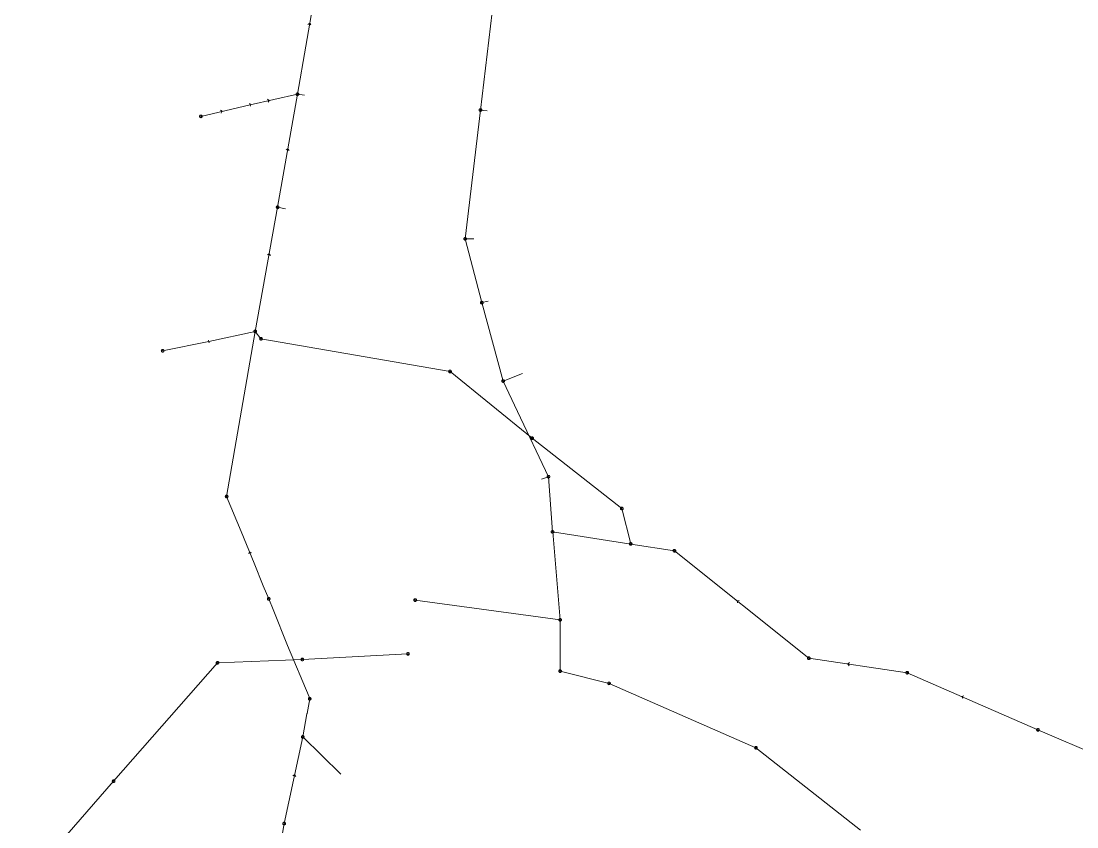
# Model space of a CAD drawing. Header units: metres. Extents: x 25504150 to 25508618, y 6694193 to 6702753.
# Drawn here: x 25505451.7 to 25505818.5, y 6695776.9 to 6696056.6 of the extents above; entities that cross this region are included whole.
import ezdxf

# ---------------------------------------------------------------- set-up
doc = ezdxf.new("R2010")
doc.units = ezdxf.units.M
for name, pattern in [('Sewer_node', [0]), ('Viemariputket', [0]), ('Viemarivarusteet', [0])]:
    doc.linetypes.add(name, pattern=pattern)
for name, color, linetype, lineweight in [('Sewer_node', 7, 'Sewer_node', 0), ('Viemariputket', 7, 'Viemariputket', 0), ('Viemarivarusteet', 7, 'Viemarivarusteet', 0)]:
    doc.layers.add(name, color=color, linetype=linetype, lineweight=lineweight)

msp = doc.modelspace()

# ---------------------------------------------------------------- linework, layer by layer
at = {"layer": 'Sewer_node', "color": 46, "linetype": 'Continuous', "true_color": 0x7f5f00}
for p, q in [((25505531.11, 6696028.11, 33.95), (25505531.35, 6696027.12, 33.95)), ((25505516.8, 6695945.87, 34.37), (25505517, 6695944.87, 34.37))]:
    msp.add_line(p, q, dxfattribs=at)
at = {"layer": 'Sewer_node', "color": 46, "linetype": 'Continuous', "true_color": 0x7f5f00, "flags": 128}
for points in [[(25505552.41, 6696055.28), (25505551.97, 6696055.89), (25505551.36, 6696055.47)], [(25505537.53, 6696028.44), (25505537.92, 6696029.07), (25505537.3, 6696029.47)], [(25505521.15, 6696024.66), (25505521.54, 6696025.3), (25505520.91, 6696025.69)], [(25505544.81, 6696011.71), (25505544.37, 6696012.32), (25505543.76, 6696011.89)], [(25505538.33, 6695975.24), (25505537.9, 6695975.85), (25505537.29, 6695975.43)], [(25505531.75, 6695872.04), (25505531.06, 6695872.32), (25505530.77, 6695871.64)], [(25505701.21, 6695855.42), (25505700.47, 6695855.32), (25505700.56, 6695854.59)], [(25505739.54, 6695833.88), (25505738.95, 6695833.41), (25505739.4, 6695832.82)], [(25505779.27, 6695822.37), (25505778.58, 6695822.08), (25505778.86, 6695821.39)], [(25505547.14, 6695794.32), (25505546.72, 6695794.94), (25505546.1, 6695794.54)]]:
    msp.add_lwpolyline(points, dxfattribs=at)
for points, elevation in [([(25505548.15, 6696031.23), (25505548.14, 6696031.3), (25505548.13, 6696031.37), (25505548.1, 6696031.44), (25505548.06, 6696031.5), (25505548.02, 6696031.56), (25505547.96, 6696031.6), (25505547.9, 6696031.64), (25505547.83, 6696031.67), (25505547.76, 6696031.68), (25505547.69, 6696031.69), (25505547.62, 6696031.68), (25505547.55, 6696031.67), (25505547.48, 6696031.64), (25505547.42, 6696031.6), (25505547.36, 6696031.56), (25505547.32, 6696031.5), (25505547.28, 6696031.44), (25505547.25, 6696031.37), (25505547.24, 6696031.3), (25505547.23, 6696031.23), (25505547.24, 6696031.16), (25505547.25, 6696031.09), (25505547.28, 6696031.02), (25505547.32, 6696030.96), (25505547.36, 6696030.9), (25505547.42, 6696030.86), (25505547.48, 6696030.82), (25505547.55, 6696030.79), (25505547.62, 6696030.78), (25505547.69, 6696030.77), (25505547.76, 6696030.78), (25505547.83, 6696030.79), (25505547.9, 6696030.82), (25505547.96, 6696030.86), (25505548.02, 6696030.9), (25505548.06, 6696030.96), (25505548.1, 6696031.02), (25505548.13, 6696031.09), (25505548.14, 6696031.16)], 36.15), ([(25505514.6, 6696023.55), (25505514.59, 6696023.62), (25505514.58, 6696023.69), (25505514.55, 6696023.76), (25505514.51, 6696023.82), (25505514.47, 6696023.88), (25505514.41, 6696023.92), (25505514.35, 6696023.96), (25505514.28, 6696023.99), (25505514.21, 6696024), (25505514.14, 6696024.01), (25505514.07, 6696024), (25505514, 6696023.99), (25505513.93, 6696023.96), (25505513.87, 6696023.92), (25505513.81, 6696023.88), (25505513.77, 6696023.82), (25505513.73, 6696023.76), (25505513.7, 6696023.69), (25505513.69, 6696023.62), (25505513.68, 6696023.55), (25505513.69, 6696023.48), (25505513.7, 6696023.41), (25505513.73, 6696023.34), (25505513.77, 6696023.28), (25505513.81, 6696023.22), (25505513.87, 6696023.18), (25505513.93, 6696023.14), (25505514, 6696023.11), (25505514.07, 6696023.1), (25505514.14, 6696023.09), (25505514.21, 6696023.1), (25505514.28, 6696023.11), (25505514.35, 6696023.14), (25505514.41, 6696023.18), (25505514.47, 6696023.22), (25505514.51, 6696023.28), (25505514.55, 6696023.34), (25505514.58, 6696023.41), (25505514.59, 6696023.48)], 34.21), ([(25505541.27, 6695992), (25505541.26, 6695992.07), (25505541.25, 6695992.14), (25505541.22, 6695992.21), (25505541.18, 6695992.27), (25505541.14, 6695992.33), (25505541.08, 6695992.37), (25505541.02, 6695992.41), (25505540.95, 6695992.44), (25505540.88, 6695992.45), (25505540.81, 6695992.46), (25505540.74, 6695992.45), (25505540.67, 6695992.44), (25505540.6, 6695992.41), (25505540.54, 6695992.37), (25505540.48, 6695992.33), (25505540.44, 6695992.27), (25505540.4, 6695992.21), (25505540.37, 6695992.14), (25505540.36, 6695992.07), (25505540.35, 6695992), (25505540.36, 6695991.93), (25505540.37, 6695991.86), (25505540.4, 6695991.79), (25505540.44, 6695991.73), (25505540.48, 6695991.67), (25505540.54, 6695991.63), (25505540.6, 6695991.59), (25505540.67, 6695991.56), (25505540.74, 6695991.55), (25505540.81, 6695991.54), (25505540.88, 6695991.55), (25505540.95, 6695991.56), (25505541.02, 6695991.59), (25505541.08, 6695991.63), (25505541.14, 6695991.67), (25505541.18, 6695991.73), (25505541.22, 6695991.79), (25505541.25, 6695991.86), (25505541.26, 6695991.93)], 36.5), ([(25505533.5, 6695948.89), (25505533.49, 6695948.96), (25505533.48, 6695949.03), (25505533.45, 6695949.1), (25505533.41, 6695949.16), (25505533.37, 6695949.22), (25505533.31, 6695949.26), (25505533.25, 6695949.3), (25505533.18, 6695949.33), (25505533.11, 6695949.34), (25505533.04, 6695949.35), (25505532.97, 6695949.34), (25505532.9, 6695949.33), (25505532.83, 6695949.3), (25505532.77, 6695949.26), (25505532.71, 6695949.22), (25505532.67, 6695949.16), (25505532.63, 6695949.1), (25505532.6, 6695949.03), (25505532.59, 6695948.96), (25505532.58, 6695948.89), (25505532.59, 6695948.82), (25505532.6, 6695948.75), (25505532.63, 6695948.68), (25505532.67, 6695948.62), (25505532.71, 6695948.56), (25505532.77, 6695948.52), (25505532.83, 6695948.48), (25505532.9, 6695948.45), (25505532.97, 6695948.44), (25505533.04, 6695948.43), (25505533.11, 6695948.44), (25505533.18, 6695948.45), (25505533.25, 6695948.48), (25505533.31, 6695948.52), (25505533.37, 6695948.56), (25505533.41, 6695948.62), (25505533.45, 6695948.68), (25505533.48, 6695948.75), (25505533.49, 6695948.82)], 36.48), ([(25505535.49, 6695946.32), (25505535.48, 6695946.39), (25505535.47, 6695946.46), (25505535.44, 6695946.53), (25505535.4, 6695946.59), (25505535.36, 6695946.65), (25505535.3, 6695946.69), (25505535.24, 6695946.73), (25505535.17, 6695946.76), (25505535.1, 6695946.77), (25505535.03, 6695946.78), (25505534.96, 6695946.77), (25505534.89, 6695946.76), (25505534.82, 6695946.73), (25505534.76, 6695946.69), (25505534.7, 6695946.65), (25505534.66, 6695946.59), (25505534.62, 6695946.53), (25505534.59, 6695946.46), (25505534.58, 6695946.39), (25505534.57, 6695946.32), (25505534.58, 6695946.25), (25505534.59, 6695946.18), (25505534.62, 6695946.11), (25505534.66, 6695946.05), (25505534.7, 6695945.99), (25505534.76, 6695945.95), (25505534.82, 6695945.91), (25505534.89, 6695945.88), (25505534.96, 6695945.87), (25505535.03, 6695945.86), (25505535.1, 6695945.87), (25505535.17, 6695945.88), (25505535.24, 6695945.91), (25505535.3, 6695945.95), (25505535.36, 6695945.99), (25505535.4, 6695946.05), (25505535.44, 6695946.11), (25505535.47, 6695946.18), (25505535.48, 6695946.25)], 36.32), ([(25505501.34, 6695942.17), (25505501.33, 6695942.24), (25505501.32, 6695942.32), (25505501.29, 6695942.38), (25505501.25, 6695942.45), (25505501.2, 6695942.5), (25505501.15, 6695942.55), (25505501.08, 6695942.59), (25505501.02, 6695942.62), (25505500.94, 6695942.63), (25505500.87, 6695942.64), (25505500.8, 6695942.63), (25505500.72, 6695942.62), (25505500.66, 6695942.59), (25505500.59, 6695942.55), (25505500.54, 6695942.5), (25505500.49, 6695942.45), (25505500.45, 6695942.38), (25505500.42, 6695942.32), (25505500.41, 6695942.24), (25505500.4, 6695942.17), (25505500.41, 6695942.1), (25505500.42, 6695942.02), (25505500.45, 6695941.96), (25505500.49, 6695941.89), (25505500.54, 6695941.84), (25505500.59, 6695941.79), (25505500.66, 6695941.75), (25505500.72, 6695941.72), (25505500.8, 6695941.71), (25505500.87, 6695941.7), (25505500.94, 6695941.71), (25505501.02, 6695941.72), (25505501.08, 6695941.75), (25505501.15, 6695941.79), (25505501.2, 6695941.84), (25505501.25, 6695941.89), (25505501.29, 6695941.96), (25505501.32, 6695942.02), (25505501.33, 6695942.1)], 36.75), ([(25505601.19, 6695934.96), (25505601.18, 6695935.03), (25505601.17, 6695935.11), (25505601.14, 6695935.17), (25505601.1, 6695935.24), (25505601.05, 6695935.29), (25505601, 6695935.34), (25505600.93, 6695935.38), (25505600.87, 6695935.41), (25505600.79, 6695935.42), (25505600.72, 6695935.43), (25505600.65, 6695935.42), (25505600.57, 6695935.41), (25505600.51, 6695935.38), (25505600.44, 6695935.34), (25505600.39, 6695935.29), (25505600.34, 6695935.24), (25505600.3, 6695935.17), (25505600.27, 6695935.11), (25505600.26, 6695935.03), (25505600.25, 6695934.96), (25505600.26, 6695934.89), (25505600.27, 6695934.81), (25505600.3, 6695934.75), (25505600.34, 6695934.68), (25505600.39, 6695934.63), (25505600.44, 6695934.58), (25505600.51, 6695934.54), (25505600.57, 6695934.51), (25505600.65, 6695934.5), (25505600.72, 6695934.49), (25505600.79, 6695934.5), (25505600.87, 6695934.51), (25505600.93, 6695934.54), (25505601, 6695934.58), (25505601.05, 6695934.63), (25505601.1, 6695934.68), (25505601.14, 6695934.75), (25505601.17, 6695934.81), (25505601.18, 6695934.89)], 36.12), ([(25505629.73, 6695911.82), (25505629.72, 6695911.89), (25505629.71, 6695911.96), (25505629.68, 6695912.03), (25505629.64, 6695912.09), (25505629.6, 6695912.15), (25505629.54, 6695912.19), (25505629.48, 6695912.23), (25505629.41, 6695912.26), (25505629.34, 6695912.27), (25505629.27, 6695912.28), (25505629.2, 6695912.27), (25505629.13, 6695912.26), (25505629.06, 6695912.23), (25505629, 6695912.19), (25505628.94, 6695912.15), (25505628.9, 6695912.09), (25505628.86, 6695912.03), (25505628.83, 6695911.96), (25505628.82, 6695911.89), (25505628.81, 6695911.82), (25505628.82, 6695911.75), (25505628.83, 6695911.68), (25505628.86, 6695911.61), (25505628.9, 6695911.55), (25505628.94, 6695911.49), (25505629, 6695911.45), (25505629.06, 6695911.41), (25505629.13, 6695911.38), (25505629.2, 6695911.37), (25505629.27, 6695911.36), (25505629.34, 6695911.37), (25505629.41, 6695911.38), (25505629.48, 6695911.41), (25505629.54, 6695911.45), (25505629.6, 6695911.49), (25505629.64, 6695911.55), (25505629.68, 6695911.61), (25505629.71, 6695911.68), (25505629.72, 6695911.75)], 36.54), ([(25505523.58, 6695891.56), (25505523.57, 6695891.63), (25505523.56, 6695891.71), (25505523.53, 6695891.77), (25505523.49, 6695891.84), (25505523.44, 6695891.89), (25505523.39, 6695891.94), (25505523.32, 6695891.98), (25505523.26, 6695892.01), (25505523.18, 6695892.02), (25505523.11, 6695892.03), (25505523.04, 6695892.02), (25505522.96, 6695892.01), (25505522.9, 6695891.98), (25505522.83, 6695891.94), (25505522.78, 6695891.89), (25505522.73, 6695891.84), (25505522.69, 6695891.77), (25505522.66, 6695891.71), (25505522.65, 6695891.63), (25505522.64, 6695891.56), (25505522.65, 6695891.49), (25505522.66, 6695891.41), (25505522.69, 6695891.35), (25505522.73, 6695891.28), (25505522.78, 6695891.23), (25505522.83, 6695891.18), (25505522.9, 6695891.14), (25505522.96, 6695891.11), (25505523.04, 6695891.1), (25505523.11, 6695891.09), (25505523.18, 6695891.1), (25505523.26, 6695891.11), (25505523.32, 6695891.14), (25505523.39, 6695891.18), (25505523.44, 6695891.23), (25505523.49, 6695891.28), (25505523.53, 6695891.35), (25505523.56, 6695891.41), (25505523.57, 6695891.49)], 36.97), ([(25505660.87, 6695887.37), (25505660.86, 6695887.44), (25505660.85, 6695887.51), (25505660.82, 6695887.58), (25505660.78, 6695887.64), (25505660.74, 6695887.7), (25505660.68, 6695887.74), (25505660.62, 6695887.78), (25505660.55, 6695887.81), (25505660.48, 6695887.82), (25505660.41, 6695887.83), (25505660.34, 6695887.82), (25505660.27, 6695887.81), (25505660.2, 6695887.78), (25505660.14, 6695887.74), (25505660.08, 6695887.7), (25505660.04, 6695887.64), (25505660, 6695887.58), (25505659.97, 6695887.51), (25505659.96, 6695887.44), (25505659.95, 6695887.37), (25505659.96, 6695887.3), (25505659.97, 6695887.23), (25505660, 6695887.16), (25505660.04, 6695887.1), (25505660.08, 6695887.04), (25505660.14, 6695887), (25505660.2, 6695886.96), (25505660.27, 6695886.93), (25505660.34, 6695886.92), (25505660.41, 6695886.91), (25505660.48, 6695886.92), (25505660.55, 6695886.93), (25505660.62, 6695886.96), (25505660.68, 6695887), (25505660.74, 6695887.04), (25505660.78, 6695887.1), (25505660.82, 6695887.16), (25505660.85, 6695887.23), (25505660.86, 6695887.3)], 37.82), ([(25505663.96, 6695875.1), (25505663.95, 6695875.17), (25505663.94, 6695875.24), (25505663.91, 6695875.31), (25505663.87, 6695875.37), (25505663.83, 6695875.43), (25505663.77, 6695875.47), (25505663.71, 6695875.51), (25505663.64, 6695875.54), (25505663.57, 6695875.55), (25505663.5, 6695875.56), (25505663.43, 6695875.55), (25505663.36, 6695875.54), (25505663.29, 6695875.51), (25505663.23, 6695875.47), (25505663.17, 6695875.43), (25505663.13, 6695875.37), (25505663.09, 6695875.31), (25505663.06, 6695875.24), (25505663.05, 6695875.17), (25505663.04, 6695875.1), (25505663.05, 6695875.03), (25505663.06, 6695874.96), (25505663.09, 6695874.89), (25505663.13, 6695874.83), (25505663.17, 6695874.77), (25505663.23, 6695874.73), (25505663.29, 6695874.69), (25505663.36, 6695874.66), (25505663.43, 6695874.65), (25505663.5, 6695874.64), (25505663.57, 6695874.65), (25505663.64, 6695874.66), (25505663.71, 6695874.69), (25505663.77, 6695874.73), (25505663.83, 6695874.77), (25505663.87, 6695874.83), (25505663.91, 6695874.89), (25505663.94, 6695874.96), (25505663.95, 6695875.03)], 100), ([(25505679.15, 6695872.72), (25505679.14, 6695872.79), (25505679.13, 6695872.86), (25505679.1, 6695872.93), (25505679.06, 6695872.99), (25505679.02, 6695873.05), (25505678.96, 6695873.09), (25505678.9, 6695873.13), (25505678.83, 6695873.16), (25505678.76, 6695873.17), (25505678.69, 6695873.18), (25505678.62, 6695873.17), (25505678.55, 6695873.16), (25505678.48, 6695873.13), (25505678.42, 6695873.09), (25505678.36, 6695873.05), (25505678.32, 6695872.99), (25505678.28, 6695872.93), (25505678.25, 6695872.86), (25505678.24, 6695872.79), (25505678.23, 6695872.72), (25505678.24, 6695872.65), (25505678.25, 6695872.58), (25505678.28, 6695872.51), (25505678.32, 6695872.45), (25505678.36, 6695872.39), (25505678.42, 6695872.35), (25505678.48, 6695872.31), (25505678.55, 6695872.28), (25505678.62, 6695872.27), (25505678.69, 6695872.26), (25505678.76, 6695872.27), (25505678.83, 6695872.28), (25505678.9, 6695872.31), (25505678.96, 6695872.35), (25505679.02, 6695872.39), (25505679.06, 6695872.45), (25505679.1, 6695872.51), (25505679.13, 6695872.58), (25505679.14, 6695872.65)], 42.34), ([(25505538.18, 6695856.03), (25505538.17, 6695856.1), (25505538.16, 6695856.17), (25505538.13, 6695856.24), (25505538.09, 6695856.3), (25505538.05, 6695856.36), (25505537.99, 6695856.4), (25505537.93, 6695856.44), (25505537.86, 6695856.47), (25505537.79, 6695856.48), (25505537.72, 6695856.49), (25505537.65, 6695856.48), (25505537.58, 6695856.47), (25505537.51, 6695856.44), (25505537.45, 6695856.4), (25505537.39, 6695856.36), (25505537.35, 6695856.3), (25505537.31, 6695856.24), (25505537.28, 6695856.17), (25505537.27, 6695856.1), (25505537.26, 6695856.03), (25505537.27, 6695855.96), (25505537.28, 6695855.89), (25505537.31, 6695855.82), (25505537.35, 6695855.76), (25505537.39, 6695855.7), (25505537.45, 6695855.66), (25505537.51, 6695855.62), (25505537.58, 6695855.59), (25505537.65, 6695855.58), (25505537.72, 6695855.57), (25505537.79, 6695855.58), (25505537.86, 6695855.59), (25505537.93, 6695855.62), (25505537.99, 6695855.66), (25505538.05, 6695855.7), (25505538.09, 6695855.76), (25505538.13, 6695855.82), (25505538.16, 6695855.89), (25505538.17, 6695855.96)], 37.9), ([(25505725.85, 6695835.4), (25505725.84, 6695835.47), (25505725.83, 6695835.54), (25505725.8, 6695835.61), (25505725.76, 6695835.67), (25505725.72, 6695835.73), (25505725.66, 6695835.77), (25505725.6, 6695835.81), (25505725.53, 6695835.84), (25505725.46, 6695835.85), (25505725.39, 6695835.86), (25505725.32, 6695835.85), (25505725.25, 6695835.84), (25505725.18, 6695835.81), (25505725.12, 6695835.77), (25505725.06, 6695835.73), (25505725.02, 6695835.67), (25505724.98, 6695835.61), (25505724.95, 6695835.54), (25505724.94, 6695835.47), (25505724.93, 6695835.4), (25505724.94, 6695835.33), (25505724.95, 6695835.26), (25505724.98, 6695835.19), (25505725.02, 6695835.13), (25505725.06, 6695835.07), (25505725.12, 6695835.03), (25505725.18, 6695834.99), (25505725.25, 6695834.96), (25505725.32, 6695834.95), (25505725.39, 6695834.94), (25505725.46, 6695834.95), (25505725.53, 6695834.96), (25505725.6, 6695834.99), (25505725.66, 6695835.03), (25505725.72, 6695835.07), (25505725.76, 6695835.13), (25505725.8, 6695835.19), (25505725.83, 6695835.26), (25505725.84, 6695835.33)], 43.72), ([(25505760.03, 6695830.38), (25505760.02, 6695830.45), (25505760.01, 6695830.52), (25505759.98, 6695830.59), (25505759.94, 6695830.65), (25505759.9, 6695830.71), (25505759.84, 6695830.75), (25505759.78, 6695830.79), (25505759.71, 6695830.82), (25505759.64, 6695830.83), (25505759.57, 6695830.84), (25505759.5, 6695830.83), (25505759.43, 6695830.82), (25505759.36, 6695830.79), (25505759.3, 6695830.75), (25505759.24, 6695830.71), (25505759.2, 6695830.65), (25505759.16, 6695830.59), (25505759.13, 6695830.52), (25505759.12, 6695830.45), (25505759.11, 6695830.38), (25505759.12, 6695830.31), (25505759.13, 6695830.24), (25505759.16, 6695830.17), (25505759.2, 6695830.11), (25505759.24, 6695830.05), (25505759.3, 6695830.01), (25505759.36, 6695829.97), (25505759.43, 6695829.94), (25505759.5, 6695829.93), (25505759.57, 6695829.92), (25505759.64, 6695829.93), (25505759.71, 6695829.94), (25505759.78, 6695829.97), (25505759.84, 6695830.01), (25505759.9, 6695830.05), (25505759.94, 6695830.11), (25505759.98, 6695830.17), (25505760.01, 6695830.24), (25505760.02, 6695830.31)], 43.27), ([(25505552.43, 6695821.34), (25505552.42, 6695821.41), (25505552.41, 6695821.48), (25505552.38, 6695821.55), (25505552.34, 6695821.61), (25505552.3, 6695821.67), (25505552.24, 6695821.71), (25505552.18, 6695821.75), (25505552.11, 6695821.78), (25505552.04, 6695821.79), (25505551.97, 6695821.8), (25505551.9, 6695821.79), (25505551.83, 6695821.78), (25505551.76, 6695821.75), (25505551.7, 6695821.71), (25505551.64, 6695821.67), (25505551.6, 6695821.61), (25505551.56, 6695821.55), (25505551.53, 6695821.48), (25505551.52, 6695821.41), (25505551.51, 6695821.34), (25505551.52, 6695821.27), (25505551.53, 6695821.2), (25505551.56, 6695821.13), (25505551.6, 6695821.07), (25505551.64, 6695821.01), (25505551.7, 6695820.97), (25505551.76, 6695820.93), (25505551.83, 6695820.9), (25505551.9, 6695820.89), (25505551.97, 6695820.88), (25505552.04, 6695820.89), (25505552.11, 6695820.9), (25505552.18, 6695820.93), (25505552.24, 6695820.97), (25505552.3, 6695821.01), (25505552.34, 6695821.07), (25505552.38, 6695821.13), (25505552.41, 6695821.2), (25505552.42, 6695821.27)], 38.56), ([(25505805.46, 6695810.54), (25505805.45, 6695810.61), (25505805.44, 6695810.68), (25505805.41, 6695810.75), (25505805.37, 6695810.81), (25505805.33, 6695810.87), (25505805.27, 6695810.91), (25505805.21, 6695810.95), (25505805.14, 6695810.98), (25505805.07, 6695810.99), (25505805, 6695811), (25505804.93, 6695810.99), (25505804.86, 6695810.98), (25505804.79, 6695810.95), (25505804.73, 6695810.91), (25505804.67, 6695810.87), (25505804.63, 6695810.81), (25505804.59, 6695810.75), (25505804.56, 6695810.68), (25505804.55, 6695810.61), (25505804.54, 6695810.54), (25505804.55, 6695810.47), (25505804.56, 6695810.4), (25505804.59, 6695810.33), (25505804.63, 6695810.27), (25505804.67, 6695810.21), (25505804.73, 6695810.17), (25505804.79, 6695810.13), (25505804.86, 6695810.1), (25505804.93, 6695810.09), (25505805, 6695810.08), (25505805.07, 6695810.09), (25505805.14, 6695810.1), (25505805.21, 6695810.13), (25505805.27, 6695810.17), (25505805.33, 6695810.21), (25505805.37, 6695810.27), (25505805.41, 6695810.33), (25505805.44, 6695810.4), (25505805.45, 6695810.47)], 43.06), ([(25505550, 6695808.09), (25505549.99, 6695808.16), (25505549.98, 6695808.23), (25505549.95, 6695808.3), (25505549.91, 6695808.36), (25505549.87, 6695808.42), (25505549.81, 6695808.46), (25505549.75, 6695808.5), (25505549.68, 6695808.53), (25505549.61, 6695808.54), (25505549.54, 6695808.55), (25505549.47, 6695808.54), (25505549.4, 6695808.53), (25505549.33, 6695808.5), (25505549.27, 6695808.46), (25505549.21, 6695808.42), (25505549.17, 6695808.36), (25505549.13, 6695808.3), (25505549.1, 6695808.23), (25505549.09, 6695808.16), (25505549.08, 6695808.09), (25505549.09, 6695808.02), (25505549.1, 6695807.95), (25505549.13, 6695807.88), (25505549.17, 6695807.82), (25505549.21, 6695807.76), (25505549.27, 6695807.72), (25505549.33, 6695807.68), (25505549.4, 6695807.65), (25505549.47, 6695807.64), (25505549.54, 6695807.63), (25505549.61, 6695807.64), (25505549.68, 6695807.65), (25505549.75, 6695807.68), (25505549.81, 6695807.72), (25505549.87, 6695807.76), (25505549.91, 6695807.82), (25505549.95, 6695807.88), (25505549.98, 6695807.95), (25505549.99, 6695808.02)], 100), ([(25505543.55, 6695777.99), (25505543.54, 6695778.06), (25505543.53, 6695778.13), (25505543.5, 6695778.2), (25505543.46, 6695778.26), (25505543.42, 6695778.32), (25505543.36, 6695778.36), (25505543.3, 6695778.4), (25505543.23, 6695778.43), (25505543.16, 6695778.44), (25505543.09, 6695778.45), (25505543.02, 6695778.44), (25505542.95, 6695778.43), (25505542.88, 6695778.4), (25505542.82, 6695778.36), (25505542.76, 6695778.32), (25505542.72, 6695778.26), (25505542.68, 6695778.2), (25505542.65, 6695778.13), (25505542.64, 6695778.06), (25505542.63, 6695777.99), (25505542.64, 6695777.92), (25505542.65, 6695777.85), (25505542.68, 6695777.78), (25505542.72, 6695777.72), (25505542.76, 6695777.66), (25505542.82, 6695777.62), (25505542.88, 6695777.58), (25505542.95, 6695777.55), (25505543.02, 6695777.54), (25505543.09, 6695777.53), (25505543.16, 6695777.54), (25505543.23, 6695777.55), (25505543.3, 6695777.58), (25505543.36, 6695777.62), (25505543.42, 6695777.66), (25505543.46, 6695777.72), (25505543.5, 6695777.78), (25505543.53, 6695777.85), (25505543.54, 6695777.92)], 40.17)]:
    msp.add_lwpolyline(points, close=True, dxfattribs=dict(at, elevation=elevation))
at = {"layer": 'Sewer_node', "color": 252, "linetype": 'Continuous', "lineweight": 9, "true_color": 0x848484, "flags": 128}
for points, elevation in [([(25505611.77, 6696025.75), (25505611.76, 6696025.82), (25505611.75, 6696025.89), (25505611.72, 6696025.96), (25505611.68, 6696026.02), (25505611.64, 6696026.08), (25505611.58, 6696026.12), (25505611.52, 6696026.16), (25505611.45, 6696026.19), (25505611.38, 6696026.2), (25505611.31, 6696026.21), (25505611.24, 6696026.2), (25505611.17, 6696026.19), (25505611.1, 6696026.16), (25505611.04, 6696026.12), (25505610.98, 6696026.08), (25505610.94, 6696026.02), (25505610.9, 6696025.96), (25505610.87, 6696025.89), (25505610.86, 6696025.82), (25505610.85, 6696025.75), (25505610.86, 6696025.68), (25505610.87, 6696025.61), (25505610.9, 6696025.54), (25505610.94, 6696025.48), (25505610.98, 6696025.42), (25505611.04, 6696025.38), (25505611.1, 6696025.34), (25505611.17, 6696025.31), (25505611.24, 6696025.3), (25505611.31, 6696025.29), (25505611.38, 6696025.3), (25505611.45, 6696025.31), (25505611.52, 6696025.34), (25505611.58, 6696025.38), (25505611.64, 6696025.42), (25505611.68, 6696025.48), (25505611.72, 6696025.54), (25505611.75, 6696025.61), (25505611.76, 6696025.68)], 35.04), ([(25505606.42, 6695981.02), (25505606.41, 6695981.09), (25505606.4, 6695981.16), (25505606.37, 6695981.23), (25505606.33, 6695981.29), (25505606.29, 6695981.35), (25505606.23, 6695981.39), (25505606.17, 6695981.43), (25505606.1, 6695981.46), (25505606.03, 6695981.47), (25505605.96, 6695981.48), (25505605.89, 6695981.47), (25505605.82, 6695981.46), (25505605.75, 6695981.43), (25505605.69, 6695981.39), (25505605.63, 6695981.35), (25505605.59, 6695981.29), (25505605.55, 6695981.23), (25505605.52, 6695981.16), (25505605.51, 6695981.09), (25505605.5, 6695981.02), (25505605.51, 6695980.95), (25505605.52, 6695980.88), (25505605.55, 6695980.81), (25505605.59, 6695980.75), (25505605.63, 6695980.69), (25505605.69, 6695980.65), (25505605.75, 6695980.61), (25505605.82, 6695980.58), (25505605.89, 6695980.57), (25505605.96, 6695980.56), (25505606.03, 6695980.57), (25505606.1, 6695980.58), (25505606.17, 6695980.61), (25505606.23, 6695980.65), (25505606.29, 6695980.69), (25505606.33, 6695980.75), (25505606.37, 6695980.81), (25505606.4, 6695980.88), (25505606.41, 6695980.95)], 35.15), ([(25505612.23, 6695958.86), (25505612.22, 6695958.93), (25505612.21, 6695959.01), (25505612.18, 6695959.07), (25505612.14, 6695959.14), (25505612.09, 6695959.19), (25505612.04, 6695959.24), (25505611.97, 6695959.28), (25505611.91, 6695959.31), (25505611.83, 6695959.32), (25505611.76, 6695959.33), (25505611.69, 6695959.32), (25505611.61, 6695959.31), (25505611.55, 6695959.28), (25505611.48, 6695959.24), (25505611.43, 6695959.19), (25505611.38, 6695959.14), (25505611.34, 6695959.07), (25505611.31, 6695959.01), (25505611.3, 6695958.93), (25505611.29, 6695958.86), (25505611.3, 6695958.79), (25505611.31, 6695958.71), (25505611.34, 6695958.65), (25505611.38, 6695958.58), (25505611.43, 6695958.53), (25505611.48, 6695958.48), (25505611.55, 6695958.44), (25505611.61, 6695958.41), (25505611.69, 6695958.4), (25505611.76, 6695958.39), (25505611.83, 6695958.4), (25505611.91, 6695958.41), (25505611.97, 6695958.44), (25505612.04, 6695958.48), (25505612.09, 6695958.53), (25505612.14, 6695958.58), (25505612.18, 6695958.65), (25505612.21, 6695958.71), (25505612.22, 6695958.79)], 35.63), ([(25505619.62, 6695931.64), (25505619.61, 6695931.71), (25505619.6, 6695931.78), (25505619.57, 6695931.85), (25505619.53, 6695931.91), (25505619.49, 6695931.97), (25505619.43, 6695932.01), (25505619.37, 6695932.05), (25505619.3, 6695932.08), (25505619.23, 6695932.09), (25505619.16, 6695932.1), (25505619.09, 6695932.09), (25505619.02, 6695932.08), (25505618.95, 6695932.05), (25505618.89, 6695932.01), (25505618.83, 6695931.97), (25505618.79, 6695931.91), (25505618.75, 6695931.85), (25505618.72, 6695931.78), (25505618.71, 6695931.71), (25505618.7, 6695931.64), (25505618.71, 6695931.57), (25505618.72, 6695931.5), (25505618.75, 6695931.43), (25505618.79, 6695931.37), (25505618.83, 6695931.31), (25505618.89, 6695931.27), (25505618.95, 6695931.23), (25505619.02, 6695931.2), (25505619.09, 6695931.19), (25505619.16, 6695931.18), (25505619.23, 6695931.19), (25505619.3, 6695931.2), (25505619.37, 6695931.23), (25505619.43, 6695931.27), (25505619.49, 6695931.31), (25505619.53, 6695931.37), (25505619.57, 6695931.43), (25505619.6, 6695931.5), (25505619.61, 6695931.57)], 35.86), ([(25505635.36, 6695898.44), (25505635.35, 6695898.51), (25505635.34, 6695898.58), (25505635.31, 6695898.65), (25505635.27, 6695898.71), (25505635.23, 6695898.77), (25505635.17, 6695898.81), (25505635.11, 6695898.85), (25505635.04, 6695898.88), (25505634.97, 6695898.89), (25505634.9, 6695898.9), (25505634.83, 6695898.89), (25505634.76, 6695898.88), (25505634.69, 6695898.85), (25505634.63, 6695898.81), (25505634.57, 6695898.77), (25505634.53, 6695898.71), (25505634.49, 6695898.65), (25505634.46, 6695898.58), (25505634.45, 6695898.51), (25505634.44, 6695898.44), (25505634.45, 6695898.37), (25505634.46, 6695898.3), (25505634.49, 6695898.23), (25505634.53, 6695898.17), (25505634.57, 6695898.11), (25505634.63, 6695898.07), (25505634.69, 6695898.03), (25505634.76, 6695898), (25505634.83, 6695897.99), (25505634.9, 6695897.98), (25505634.97, 6695897.99), (25505635.04, 6695898), (25505635.11, 6695898.03), (25505635.17, 6695898.07), (25505635.23, 6695898.11), (25505635.27, 6695898.17), (25505635.31, 6695898.23), (25505635.34, 6695898.3), (25505635.35, 6695898.37)], 36.32), ([(25505636.8, 6695879.26), (25505636.79, 6695879.33), (25505636.78, 6695879.4), (25505636.75, 6695879.47), (25505636.71, 6695879.53), (25505636.67, 6695879.59), (25505636.61, 6695879.63), (25505636.55, 6695879.67), (25505636.48, 6695879.7), (25505636.41, 6695879.71), (25505636.34, 6695879.72), (25505636.27, 6695879.71), (25505636.2, 6695879.7), (25505636.13, 6695879.67), (25505636.07, 6695879.63), (25505636.01, 6695879.59), (25505635.97, 6695879.53), (25505635.93, 6695879.47), (25505635.9, 6695879.4), (25505635.89, 6695879.33), (25505635.88, 6695879.26), (25505635.89, 6695879.19), (25505635.9, 6695879.12), (25505635.93, 6695879.05), (25505635.97, 6695878.99), (25505636.01, 6695878.93), (25505636.07, 6695878.89), (25505636.13, 6695878.85), (25505636.2, 6695878.82), (25505636.27, 6695878.81), (25505636.34, 6695878.8), (25505636.41, 6695878.81), (25505636.48, 6695878.82), (25505636.55, 6695878.85), (25505636.61, 6695878.89), (25505636.67, 6695878.93), (25505636.71, 6695878.99), (25505636.75, 6695879.05), (25505636.78, 6695879.12), (25505636.79, 6695879.19)], 37.13), ([(25505639.43, 6695848.72), (25505639.42, 6695848.79), (25505639.41, 6695848.86), (25505639.38, 6695848.93), (25505639.34, 6695848.99), (25505639.3, 6695849.05), (25505639.24, 6695849.09), (25505639.18, 6695849.13), (25505639.11, 6695849.16), (25505639.04, 6695849.17), (25505638.97, 6695849.18), (25505638.9, 6695849.17), (25505638.83, 6695849.16), (25505638.76, 6695849.13), (25505638.7, 6695849.09), (25505638.64, 6695849.05), (25505638.6, 6695848.99), (25505638.56, 6695848.93), (25505638.53, 6695848.86), (25505638.52, 6695848.79), (25505638.51, 6695848.72), (25505638.52, 6695848.65), (25505638.53, 6695848.58), (25505638.56, 6695848.51), (25505638.6, 6695848.45), (25505638.64, 6695848.39), (25505638.7, 6695848.35), (25505638.76, 6695848.31), (25505638.83, 6695848.28), (25505638.9, 6695848.27), (25505638.97, 6695848.26), (25505639.04, 6695848.27), (25505639.11, 6695848.28), (25505639.18, 6695848.31), (25505639.24, 6695848.35), (25505639.3, 6695848.39), (25505639.34, 6695848.45), (25505639.38, 6695848.51), (25505639.41, 6695848.58), (25505639.42, 6695848.65)], 40.63), ([(25505639.42, 6695830.93), (25505639.41, 6695831), (25505639.4, 6695831.07), (25505639.37, 6695831.14), (25505639.33, 6695831.2), (25505639.29, 6695831.26), (25505639.23, 6695831.3), (25505639.17, 6695831.34), (25505639.1, 6695831.37), (25505639.03, 6695831.38), (25505638.96, 6695831.39), (25505638.89, 6695831.38), (25505638.82, 6695831.37), (25505638.75, 6695831.34), (25505638.69, 6695831.3), (25505638.63, 6695831.26), (25505638.59, 6695831.2), (25505638.55, 6695831.14), (25505638.52, 6695831.07), (25505638.51, 6695831), (25505638.5, 6695830.93), (25505638.51, 6695830.86), (25505638.52, 6695830.79), (25505638.55, 6695830.72), (25505638.59, 6695830.66), (25505638.63, 6695830.6), (25505638.69, 6695830.56), (25505638.75, 6695830.52), (25505638.82, 6695830.49), (25505638.89, 6695830.48), (25505638.96, 6695830.47), (25505639.03, 6695830.48), (25505639.1, 6695830.49), (25505639.17, 6695830.52), (25505639.23, 6695830.56), (25505639.29, 6695830.6), (25505639.33, 6695830.66), (25505639.37, 6695830.72), (25505639.4, 6695830.79), (25505639.41, 6695830.86)], 38.38), ([(25505656.43, 6695826.68), (25505656.42, 6695826.75), (25505656.41, 6695826.82), (25505656.38, 6695826.89), (25505656.34, 6695826.95), (25505656.3, 6695827.01), (25505656.24, 6695827.05), (25505656.18, 6695827.09), (25505656.11, 6695827.12), (25505656.04, 6695827.13), (25505655.97, 6695827.14), (25505655.9, 6695827.13), (25505655.83, 6695827.12), (25505655.76, 6695827.09), (25505655.7, 6695827.05), (25505655.64, 6695827.01), (25505655.6, 6695826.95), (25505655.56, 6695826.89), (25505655.53, 6695826.82), (25505655.52, 6695826.75), (25505655.51, 6695826.68), (25505655.52, 6695826.61), (25505655.53, 6695826.54), (25505655.56, 6695826.47), (25505655.6, 6695826.41), (25505655.64, 6695826.35), (25505655.7, 6695826.31), (25505655.76, 6695826.27), (25505655.83, 6695826.24), (25505655.9, 6695826.23), (25505655.97, 6695826.22), (25505656.04, 6695826.23), (25505656.11, 6695826.24), (25505656.18, 6695826.27), (25505656.24, 6695826.31), (25505656.3, 6695826.35), (25505656.34, 6695826.41), (25505656.38, 6695826.47), (25505656.41, 6695826.54), (25505656.42, 6695826.61)], 40.36), ([(25505707.49, 6695804.33), (25505707.48, 6695804.4), (25505707.47, 6695804.47), (25505707.44, 6695804.54), (25505707.4, 6695804.6), (25505707.36, 6695804.66), (25505707.3, 6695804.7), (25505707.24, 6695804.74), (25505707.17, 6695804.77), (25505707.1, 6695804.78), (25505707.03, 6695804.79), (25505706.96, 6695804.78), (25505706.89, 6695804.77), (25505706.82, 6695804.74), (25505706.76, 6695804.7), (25505706.7, 6695804.66), (25505706.66, 6695804.6), (25505706.62, 6695804.54), (25505706.59, 6695804.47), (25505706.58, 6695804.4), (25505706.57, 6695804.33), (25505706.58, 6695804.26), (25505706.59, 6695804.19), (25505706.62, 6695804.12), (25505706.66, 6695804.06), (25505706.7, 6695804), (25505706.76, 6695803.96), (25505706.82, 6695803.92), (25505706.89, 6695803.89), (25505706.96, 6695803.88), (25505707.03, 6695803.87), (25505707.1, 6695803.88), (25505707.17, 6695803.89), (25505707.24, 6695803.92), (25505707.3, 6695803.96), (25505707.36, 6695804), (25505707.4, 6695804.06), (25505707.44, 6695804.12), (25505707.47, 6695804.19), (25505707.48, 6695804.26)], 43.05)]:
    msp.add_lwpolyline(points, close=True, dxfattribs=dict(at, elevation=elevation))
for points in [[(25505589.07, 6695855.6), (25505589.06, 6695855.67), (25505589.05, 6695855.75), (25505589.02, 6695855.81), (25505588.98, 6695855.88), (25505588.93, 6695855.93), (25505588.88, 6695855.98), (25505588.81, 6695856.02), (25505588.75, 6695856.05), (25505588.67, 6695856.06), (25505588.6, 6695856.07), (25505588.53, 6695856.06), (25505588.45, 6695856.05), (25505588.39, 6695856.02), (25505588.32, 6695855.98), (25505588.27, 6695855.93), (25505588.22, 6695855.88), (25505588.18, 6695855.81), (25505588.15, 6695855.75), (25505588.14, 6695855.67), (25505588.13, 6695855.6), (25505588.14, 6695855.53), (25505588.15, 6695855.45), (25505588.18, 6695855.39), (25505588.22, 6695855.32), (25505588.27, 6695855.27), (25505588.32, 6695855.22), (25505588.39, 6695855.18), (25505588.45, 6695855.15), (25505588.53, 6695855.14), (25505588.6, 6695855.13), (25505588.67, 6695855.14), (25505588.75, 6695855.15), (25505588.81, 6695855.18), (25505588.88, 6695855.22), (25505588.93, 6695855.27), (25505588.98, 6695855.32), (25505589.02, 6695855.39), (25505589.05, 6695855.45), (25505589.06, 6695855.53)], [(25505586.57, 6695836.9), (25505586.56, 6695836.97), (25505586.55, 6695837.04), (25505586.52, 6695837.11), (25505586.48, 6695837.17), (25505586.44, 6695837.23), (25505586.38, 6695837.27), (25505586.32, 6695837.31), (25505586.25, 6695837.34), (25505586.18, 6695837.35), (25505586.11, 6695837.36), (25505586.04, 6695837.35), (25505585.97, 6695837.34), (25505585.9, 6695837.31), (25505585.84, 6695837.27), (25505585.78, 6695837.23), (25505585.74, 6695837.17), (25505585.7, 6695837.11), (25505585.67, 6695837.04), (25505585.66, 6695836.97), (25505585.65, 6695836.9), (25505585.66, 6695836.83), (25505585.67, 6695836.76), (25505585.7, 6695836.69), (25505585.74, 6695836.63), (25505585.78, 6695836.57), (25505585.84, 6695836.53), (25505585.9, 6695836.49), (25505585.97, 6695836.46), (25505586.04, 6695836.45), (25505586.11, 6695836.44), (25505586.18, 6695836.45), (25505586.25, 6695836.46), (25505586.32, 6695836.49), (25505586.38, 6695836.53), (25505586.44, 6695836.57), (25505586.48, 6695836.63), (25505586.52, 6695836.69), (25505586.55, 6695836.76), (25505586.56, 6695836.83)], [(25505520.4, 6695833.83), (25505520.39, 6695833.9), (25505520.38, 6695833.97), (25505520.35, 6695834.04), (25505520.31, 6695834.1), (25505520.27, 6695834.16), (25505520.21, 6695834.2), (25505520.15, 6695834.24), (25505520.08, 6695834.27), (25505520.01, 6695834.28), (25505519.94, 6695834.29), (25505519.87, 6695834.28), (25505519.8, 6695834.27), (25505519.73, 6695834.24), (25505519.67, 6695834.2), (25505519.61, 6695834.16), (25505519.57, 6695834.1), (25505519.53, 6695834.04), (25505519.5, 6695833.97), (25505519.49, 6695833.9), (25505519.48, 6695833.83), (25505519.49, 6695833.76), (25505519.5, 6695833.69), (25505519.53, 6695833.62), (25505519.57, 6695833.56), (25505519.61, 6695833.5), (25505519.67, 6695833.46), (25505519.73, 6695833.42), (25505519.8, 6695833.39), (25505519.87, 6695833.38), (25505519.94, 6695833.37), (25505520.01, 6695833.38), (25505520.08, 6695833.39), (25505520.15, 6695833.42), (25505520.21, 6695833.46), (25505520.27, 6695833.5), (25505520.31, 6695833.56), (25505520.35, 6695833.62), (25505520.38, 6695833.69), (25505520.39, 6695833.76)], [(25505549.87, 6695834.98), (25505549.86, 6695835.05), (25505549.85, 6695835.12), (25505549.82, 6695835.19), (25505549.78, 6695835.25), (25505549.74, 6695835.31), (25505549.68, 6695835.35), (25505549.62, 6695835.39), (25505549.55, 6695835.42), (25505549.48, 6695835.43), (25505549.41, 6695835.44), (25505549.34, 6695835.43), (25505549.27, 6695835.42), (25505549.2, 6695835.39), (25505549.14, 6695835.35), (25505549.08, 6695835.31), (25505549.04, 6695835.25), (25505549, 6695835.19), (25505548.97, 6695835.12), (25505548.96, 6695835.05), (25505548.95, 6695834.98), (25505548.96, 6695834.91), (25505548.97, 6695834.84), (25505549, 6695834.77), (25505549.04, 6695834.71), (25505549.08, 6695834.65), (25505549.14, 6695834.61), (25505549.2, 6695834.57), (25505549.27, 6695834.54), (25505549.34, 6695834.53), (25505549.41, 6695834.52), (25505549.48, 6695834.53), (25505549.55, 6695834.54), (25505549.62, 6695834.57), (25505549.68, 6695834.61), (25505549.74, 6695834.65), (25505549.78, 6695834.71), (25505549.82, 6695834.77), (25505549.85, 6695834.84), (25505549.86, 6695834.91)], [(25505484.29, 6695792.73), (25505484.28, 6695792.8), (25505484.27, 6695792.87), (25505484.24, 6695792.94), (25505484.2, 6695793), (25505484.16, 6695793.06), (25505484.1, 6695793.1), (25505484.04, 6695793.14), (25505483.97, 6695793.17), (25505483.9, 6695793.18), (25505483.83, 6695793.19), (25505483.76, 6695793.18), (25505483.69, 6695793.17), (25505483.62, 6695793.14), (25505483.56, 6695793.1), (25505483.5, 6695793.06), (25505483.46, 6695793), (25505483.42, 6695792.94), (25505483.39, 6695792.87), (25505483.38, 6695792.8), (25505483.37, 6695792.73), (25505483.38, 6695792.66), (25505483.39, 6695792.59), (25505483.42, 6695792.52), (25505483.46, 6695792.46), (25505483.5, 6695792.4), (25505483.56, 6695792.36), (25505483.62, 6695792.32), (25505483.69, 6695792.29), (25505483.76, 6695792.28), (25505483.83, 6695792.27), (25505483.9, 6695792.28), (25505483.97, 6695792.29), (25505484.04, 6695792.32), (25505484.1, 6695792.36), (25505484.16, 6695792.4), (25505484.2, 6695792.46), (25505484.24, 6695792.52), (25505484.27, 6695792.59), (25505484.28, 6695792.66)]]:
    msp.add_lwpolyline(points, close=True, dxfattribs=at)
at = {"layer": 'Viemariputket', "color": 1, "linetype": 'Continuous', "lineweight": 15}
for p, q in [((25505547.69, 6696031.23, 33.58), (25505555.48, 6696076.11, 33.35)), ((25505540.81, 6695992, 33.73), (25505547.69, 6696031.23, 33.58)), ((25505547.69, 6696031.23), (25505550.14, 6696030.9)), ((25505531.23, 6696027.6, 34.52), (25505514.14, 6696023.55, 34.11)), ((25505533.04, 6695948.89, 33.91), (25505540.81, 6695992, 33.74)), ((25505540.81, 6695992, 33.94), (25505543.52, 6695991.49, 100)), ((25505533.04, 6695948.89, 34.04), (25505516.91, 6695945.36, 34.37)), ((25505523.11, 6695891.56, 34.94), (25505533.04, 6695948.89, 35.14)), ((25505535.03, 6695946.32, 33.98), (25505533.04, 6695948.89, 33.91)), ((25505600.72, 6695934.96, 34.28), (25505535.03, 6695946.32, 33.98)), ((25505516.91, 6695945.36, 34.37), (25505500.87, 6695942.17, 34.45)), ((25505629.27, 6695911.82, 34.52), (25505600.72, 6695934.96, 34.29)), ((25505660.41, 6695887.37, 35.8), (25505629.27, 6695911.82, 34.53)), ((25505663.5, 6695875.1, 36.09), (25505660.41, 6695887.37, 35.82)), ((25505678.69, 6695872.72, 36.55), (25505663.52, 6695875.06, 36.08)), ((25505725.39, 6695835.4), (25505678.69, 6695872.72)), ((25505759.57, 6695830.38), (25505725.39, 6695835.4)), ((25505805, 6695810.54), (25505759.57, 6695830.38)), ((25505845.05, 6695793.31), (25505805, 6695810.54)), ((25505543.09, 6695777.99, 38.12), (25505549.54, 6695808.09, 35.73)), ((25505549.54, 6695808.09, 36.84), (25505562.79, 6695795.15))]:
    msp.add_line(p, q, dxfattribs=at)
at = {"layer": 'Viemariputket', "color": 251, "linetype": 'Continuous', "lineweight": 5, "true_color": 0x595959}
for p, q in [((25505616.03, 6696065.73, 33.32), (25505611.31, 6696025.75, 33.52)), ((25505611.31, 6696025.75, 33.51), (25505605.96, 6695981.02, 33.71)), ((25505605.96, 6695981.02, 33.71), (25505611.76, 6695958.86, 33.83)), ((25505611.76, 6695958.86, 33.83), (25505619.16, 6695931.64, 34.06)), ((25505619.16, 6695931.64, 34.46), (25505625.88, 6695934.25, 34.53)), ((25505619.16, 6695931.64, 34.05), (25505624.19, 6695921.03)), ((25505624.19, 6695921.03), (25505634.9, 6695898.44, 34.77)), ((25505634.9, 6695898.44, 34.89), (25505632.51, 6695897.54, 34.91)), ((25505634.9, 6695898.44, 34.77), (25505636.34, 6695879.26)), ((25505663.52, 6695875.06, 36.08), (25505636.34, 6695879.26, 35.24)), ((25505636.47, 6695879.25), (25505638.97, 6695848.72, 36.11))]:
    msp.add_line(p, q, dxfattribs=at)
at = {"layer": 'Viemariputket', "color": 251, "linetype": 'Continuous', "lineweight": 15, "true_color": 0x595959}
for p, q in [((25505611.31, 6696025.75, 33.8), (25505613.62, 6696025.52, 33.82)), ((25505605.96, 6695981.02, 34.01), (25505608.99, 6695980.98, 34.03)), ((25505611.76, 6695958.86, 34.02), (25505613.97, 6695959.33, 34.04)), ((25505638.97, 6695848.72, 36.47), (25505588.6, 6695855.6, 36.78)), ((25505638.97, 6695848.72, 36.12), (25505638.96, 6695830.93, 36.58)), ((25505586.11, 6695836.9, 36.83), (25505549.41, 6695834.98, 36.97)), ((25505519.94, 6695833.83, 37.09), (25505483.83, 6695792.73, 37.36)), ((25505549.41, 6695834.98, 36.96), (25505519.94, 6695833.83, 37.09)), ((25505638.96, 6695830.93, 36.58), (25505655.97, 6695826.68, 38.24)), ((25505655.97, 6695826.68, 38.25), (25505707.03, 6695804.33, 38.91)), ((25505707.03, 6695804.33, 38.87), (25505743.29, 6695775.72, 39.01)), ((25505483.83, 6695792.73, 37.36), (25505451.69, 6695756.02, 37.59))]:
    msp.add_line(p, q, dxfattribs=at)
at = {"layer": 'Viemariputket', "color": 1, "linetype": 'Continuous', "lineweight": 15}
for points in [[(25505547.69, 6696031.23, 33.59), (25505531.23, 6696027.6, 33.95), (25505531.23, 6696027.6, 34.52)], [(25505523.11, 6695891.56, 34.94), (25505528.17, 6695879.46, 34.95), (25505532.62, 6695868.45, 35.05), (25505535.85, 6695860.6, 35.06), (25505537.72, 6695856.03, 35.14)], [(25505537.72, 6695856.03, 35.14), (25505539.29, 6695852.37, 35.1), (25505544.28, 6695839.8, 35.23), (25505551.76, 6695821.98, 35.42), (25505551.97, 6695821.34, 35.43)], [(25505551.97, 6695821.34, 35.45), (25505551.03, 6695816.24, 35.48), (25505551.02, 6695816.14, 35.49), (25505549.54, 6695808.09, 35.73)], [(25505534.57, 6695728.97, 39.65), (25505535.87, 6695736.35, 39.4), (25505543.09, 6695777.99, 38.12)]]:
    msp.add_polyline3d(points, dxfattribs=at)
at = {"layer": 'Viemarivarusteet', "color": 1}
for p in [(25505547.69, 6696031.23, 36.15), (25505514.14, 6696023.55, 34.21), (25505540.81, 6695992, 36.5), (25505533.04, 6695948.89, 36.48), (25505535.03, 6695946.32, 36.32), (25505500.87, 6695942.17, 36.75), (25505600.72, 6695934.96, 36.12), (25505629.27, 6695911.82, 36.54), (25505523.11, 6695891.56, 36.97), (25505660.41, 6695887.37, 37.82), (25505663.5, 6695875.1, 100), (25505678.69, 6695872.72, 42.34), (25505537.72, 6695856.03, 37.9), (25505725.39, 6695835.4, 43.72), (25505759.57, 6695830.38, 43.27), (25505551.97, 6695821.34, 38.56), (25505805, 6695810.54, 43.06), (25505549.54, 6695808.09, 100), (25505543.09, 6695777.99, 40.17)]:
    msp.add_point(p, dxfattribs=at)
at = {"layer": 'Viemarivarusteet', "color": 30, "true_color": 0xff7f00}
for p in [(25505531.23, 6696027.6, 33.95), (25505611.31, 6696025.75, 35.04), (25505605.96, 6695981.02, 35.15), (25505516.91, 6695945.36, 34.37), (25505619.16, 6695931.64, 35.86), (25505588.6, 6695855.6), (25505638.97, 6695848.72, 40.63), (25505586.11, 6695836.9), (25505519.94, 6695833.83), (25505549.41, 6695834.98), (25505638.96, 6695830.93, 38.38), (25505655.97, 6695826.68, 40.36), (25505707.03, 6695804.33, 43.05), (25505483.83, 6695792.73)]:
    msp.add_point(p, dxfattribs=at)
at = {"layer": 'Viemarivarusteet', "color": 33, "true_color": 0xd59461}
for p in [(25505611.76, 6695958.86, 35.63), (25505634.9, 6695898.44, 36.32), (25505636.34, 6695879.26, 37.13)]:
    msp.add_point(p, dxfattribs=at)

doc.saveas('drawing.dxf')
